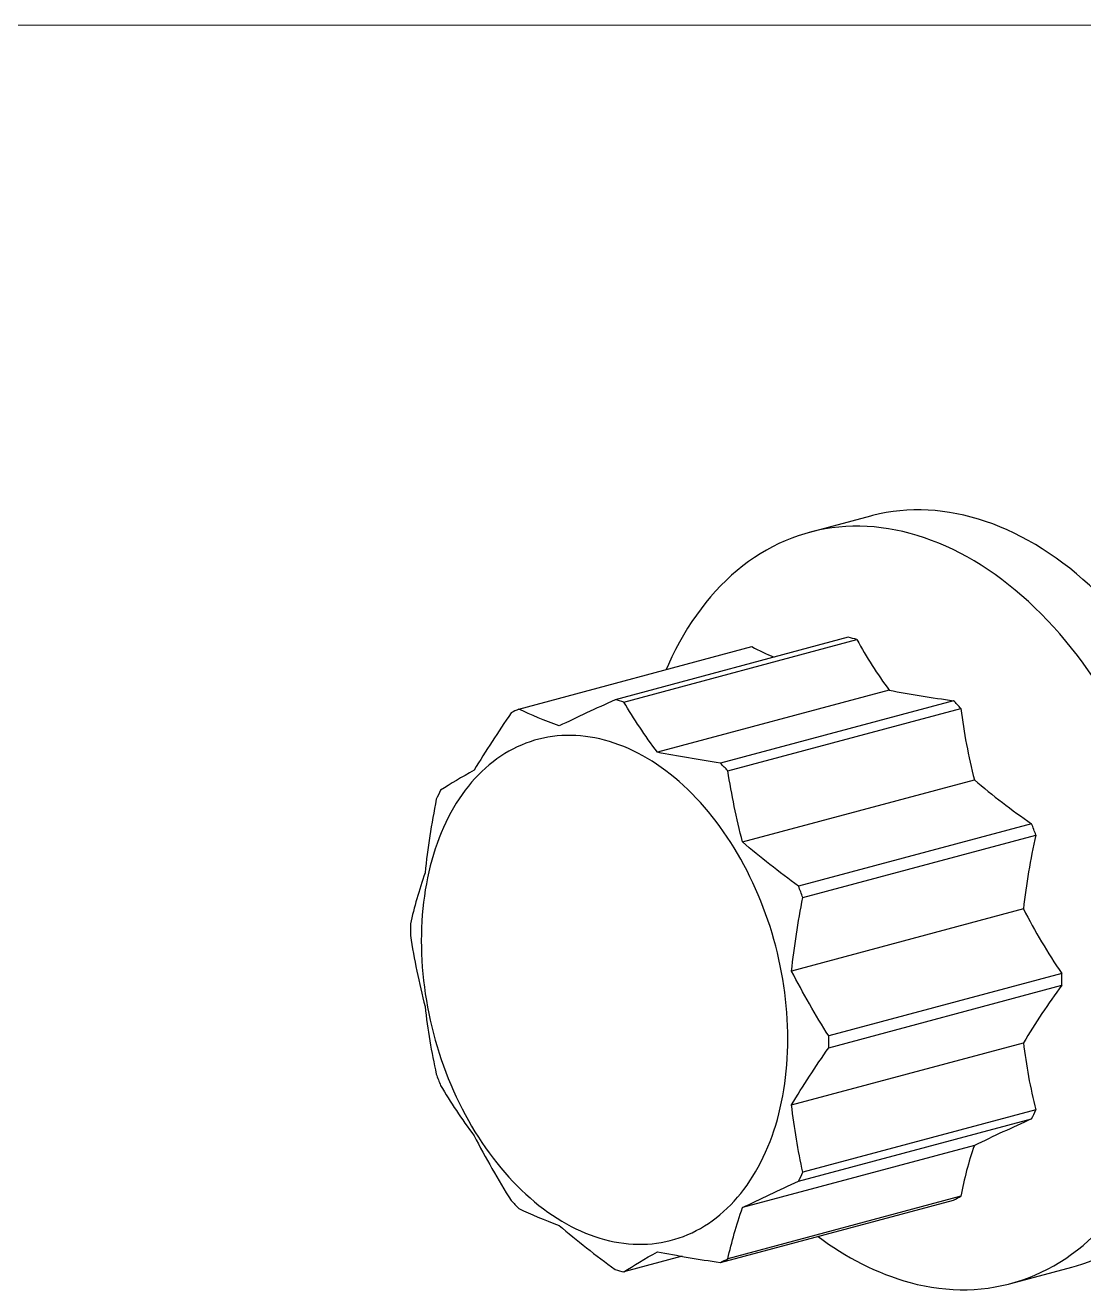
# Model space of a CAD drawing. Header units: inches. Extents: x 0.06 to 2.6, y 0.06 to 2.
# Drawn here: x 1.8497 to 2.1687, y 1.6174 to 1.9985 of the extents above; entities that cross this region are included whole.
import ezdxf

# ---------------------------------------------------------------- set-up
doc = ezdxf.new("R2010")
doc.units = ezdxf.units.IN
doc.header["$LTSCALE"] = 0.24224
doc.header["$MEASUREMENT"] = 0
doc.linetypes.add('SLD-Solid', pattern=[0])

msp = doc.modelspace()

# ---------------------------------------------------------------- linework, layer by layer
at = {"color": 7, "linetype": 'SLD-Solid', "lineweight": 18}
msp.add_line((2.60408, 1.99848), (0.06056, 1.99848), dxfattribs=at)
at = {"color": 7, "linetype": 'SLD-Solid', "lineweight": 25}
for p, q in [((2.1044705034, 1.8505539162), (2.0860566443, 1.8456206398)), ((1.9984279125, 1.7923793556), (2.0686713018, 1.811198336)), ((2.0977662437, 1.814025601), (2.0275228544, 1.7952066206)), ((2.0301207072, 1.7945106271), (2.1003640966, 1.8133296075)), ((2.1101186638, 1.7980856314), (2.0402400773, 1.7793643858)), ((2.1294590385, 1.7949126295), (2.0592156491, 1.7760936492)), ((2.0614654557, 1.7737210943), (2.1317088451, 1.7925400746)), ((2.0658777824, 1.7523279003), (2.1357563689, 1.7710491459)), ((2.1530078208, 1.7578136681), (2.0827644314, 1.7389946877)), ((2.0840633579, 1.7355812956), (2.1543067472, 1.754400276)), ((2.1505583049, 1.7321517839), (2.0806797184, 1.7134305383)), ((2.1621027134, 1.7126693534), (2.091859324, 1.6938503731)), ((2.091859324, 1.6903107594), (2.1621027134, 1.7091297397)), ((2.0806797184, 1.6730948164), (2.1505583049, 1.691816062)), ((2.1543067472, 1.6715760682), (2.0840633579, 1.6527570879)), ((2.0827644314, 1.6500396892), (2.1530078208, 1.6688586696)), ((2.1357563689, 1.6608499044), (2.0658777824, 1.6421286588)), ((2.0592156491, 1.6255586859), (2.1294590385, 1.6443776662)), ((2.1317088451, 1.645544725), (2.0614654557, 1.6267257447)), ((2.0476912013, 1.6274387504), (2.0301207072, 1.6227314209)), ((2.1467080499, 1.6192342885), (2.1651219089, 1.6241675649))]:
    msp.add_line(p, q, dxfattribs=at)
at = {"color": 7, "linetype": 'SLD-Solid', "lineweight": 25, "flags": 128}
for points in [[(2.1651219089, 1.6241675649), (2.1665062606, 1.6245581378), (2.1684993665, 1.6251908924), (2.170469374, 1.6259005226), (2.1724149329, 1.6266865421), (2.1743347098, 1.6275484121), (2.1762273889, 1.628485542), (2.1780916732, 1.6294972895), (2.1799262849, 1.6305829613), (2.1817299668, 1.6317418132), (2.1835014826, 1.632973051), (2.1852396182, 1.634275831), (2.1869431824, 1.6356492602), (2.1886110077, 1.6370923973), (2.190241951, 1.6386042534), (2.1918348946, 1.6401837922), (2.1933887467, 1.6418299313), (2.1949024424, 1.6435415424), (2.1963749443, 1.6453174525), (2.1978052432, 1.6471564445), (2.1991923589, 1.649057258), (2.2005353406, 1.6510185903), (2.2018332681, 1.6530390972), (2.2030852516, 1.6551173939), (2.2042904333, 1.6572520561), (2.2054479871, 1.6594416209), (2.2065571197, 1.6616845874), (2.207617071, 1.6639794187), (2.2086271145, 1.6663245418), (2.2095865579, 1.6687183496), (2.2104947438, 1.6711592014), (2.2113510497, 1.6736454245), (2.2121548887, 1.6761753149), (2.21290571, 1.6787471387), (2.2136029989, 1.6813591334), (2.2142462775, 1.6840095087), (2.2148351051, 1.6866964483), (2.2153690779, 1.6894181107), (2.2158478302, 1.6921726306), (2.2162710337, 1.6949581201), (2.2166383985, 1.6977726703), (2.2169496727, 1.7006143522), (2.217204643, 1.7034812182), (2.2174031347, 1.7063713036), (2.2175450117, 1.7092826275), (2.2176301768, 1.7122131948), (2.2176585717, 1.715160997), (2.2176301768, 1.7181240138), (2.2175450117, 1.7211002144), (2.2174031347, 1.7240875592), (2.217204643, 1.7270840008), (2.2169496727, 1.7300874855), (2.2166383985, 1.733095955), (2.2162710337, 1.7361073474), (2.2158478302, 1.7391195987), (2.2153690779, 1.7421306446), (2.2148351051, 1.7451384215), (2.2142462775, 1.7481408679), (2.2136029989, 1.7511359262), (2.21290571, 1.7541215437), (2.2121548887, 1.7570956741), (2.2113510497, 1.7600562792), (2.2104947438, 1.7630013299), (2.2095865579, 1.7659288078), (2.2086271145, 1.7688367066), (2.207617071, 1.7717230334), (2.2065571197, 1.7745858099), (2.2054479871, 1.7774230742), (2.2042904333, 1.7802328819), (2.2030852516, 1.7830133071), (2.2018332681, 1.7857624443), (2.2005353406, 1.7884784094), (2.1991923589, 1.791159341), (2.1978052432, 1.7938034017), (2.1963749443, 1.7964087794), (2.1949024424, 1.7989736886), (2.1933887467, 1.8014963713), (2.1918348946, 1.8039750987), (2.190241951, 1.8064081719), (2.1886110077, 1.8087939235), (2.1869431824, 1.8111307183), (2.1852396182, 1.8134169549), (2.1835014826, 1.8156510663), (2.1817299668, 1.8178315215), (2.1799262849, 1.819956826), (2.1780916732, 1.8220255233), (2.1762273889, 1.8240361955), (2.1743347098, 1.8259874648), (2.1724149329, 1.8278779937), (2.170469374, 1.8297064866), (2.1684993665, 1.8314716903), (2.1665062606, 1.8331723951), (2.1644914222, 1.8348074354), (2.1624562321, 1.8363756906), (2.1604020853, 1.8378760858), (2.1583303894, 1.8393075929), (2.1562425645, 1.8406692307), (2.1541400412, 1.841960066), (2.1520242607, 1.8431792142), (2.1498966729, 1.8443258397), (2.147758736, 1.8453991566), (2.1456119152, 1.8463984294), (2.1434576819, 1.8473229732), (2.1412975124, 1.8481721544), (2.1391328873, 1.848945391), (2.13696529, 1.849642153), (2.1347962061, 1.850261963), (2.1326271223, 1.8508043961), (2.130459525, 1.8512690806), (2.1282948998, 1.851655698), (2.1261347304, 1.8519639834), (2.1239804971, 1.8521937254), (2.1218336763, 1.8523447666), (2.1196957394, 1.8524170035), (2.1175681516, 1.8524103866), (2.115452371, 1.8523249204), (2.1133498478, 1.8521606635), (2.1112620228, 1.8519177285), (2.109190327, 1.8515962819), (2.1071361801, 1.8511965439), (2.1051009901, 1.8507187885), (2.1044705034, 1.8505539162)], [(2.1163823471, 1.6195262417), (2.118551431, 1.6189838086), (2.1207190282, 1.6185191241), (2.1228836534, 1.6181325067), (2.1250438228, 1.6178242213), (2.1271980562, 1.6175944793), (2.1293448769, 1.6174434381), (2.1314828138, 1.6173712012), (2.1336104016, 1.6173778181), (2.1357261822, 1.6174632843), (2.1378287054, 1.6176275412), (2.1399165304, 1.6178704762), (2.1419882263, 1.6181919228), (2.1440423731, 1.6185916608), (2.1460775631, 1.6190694162), (2.1480924016, 1.6196248615), (2.1500855075, 1.6202576161), (2.152055515, 1.6209672463), (2.1540010739, 1.6217532657), (2.1559208507, 1.6226151357), (2.1578135299, 1.6235522656), (2.1596778142, 1.6245640132), (2.1615124259, 1.6256496849), (2.1633161078, 1.6268085368), (2.1650876236, 1.6280397747), (2.1668257592, 1.6293425546), (2.1685293234, 1.6307159838), (2.1701971487, 1.632159121), (2.171828092, 1.6336709771), (2.1734210356, 1.6352505159), (2.1749748877, 1.636896655), (2.1764885834, 1.6386082661), (2.1779610853, 1.6403841762), (2.1793913842, 1.6422231682), (2.1807784999, 1.6441239817), (2.1821214816, 1.646085314), (2.1834194091, 1.6481058209), (2.1846713926, 1.6501841176), (2.1858765743, 1.6523187798), (2.1870341281, 1.6545083445), (2.1881432607, 1.6567513111), (2.189203212, 1.6590461423), (2.1902132554, 1.6613912655), (2.1911726989, 1.6637850732), (2.1920808848, 1.6662259251), (2.1929371907, 1.6687121482), (2.1937410297, 1.6712420386), (2.1944918509, 1.6738138624), (2.1951891398, 1.676425857), (2.1958324185, 1.6790762324), (2.196421246, 1.681763172), (2.1969552189, 1.6844848344), (2.1974339712, 1.6872393543), (2.1978571747, 1.6900248438), (2.1982245395, 1.692839394), (2.1985358137, 1.6956810759), (2.198790784, 1.6985479419), (2.1989892757, 1.7014380272), (2.1991311527, 1.7043493512), (2.1992163178, 1.7072799185), (2.1992447127, 1.7102277207), (2.1992163178, 1.7131907374), (2.1991311527, 1.7161669381), (2.1989892757, 1.7191542829), (2.198790784, 1.7221507245), (2.1985358137, 1.7251542092), (2.1982245395, 1.7281626787), (2.1978571747, 1.731174071), (2.1974339712, 1.7341863224), (2.1969552189, 1.7371973683), (2.196421246, 1.7402051452), (2.1958324185, 1.7432075916), (2.1951891398, 1.7462026499), (2.1944918509, 1.7491882673), (2.1937410297, 1.7521623977), (2.1929371907, 1.7551230028), (2.1920808848, 1.7580680535), (2.1911726989, 1.7609955315), (2.1902132554, 1.7639034303), (2.189203212, 1.766789757), (2.1881432607, 1.7696525336), (2.1870341281, 1.7724897979), (2.1858765743, 1.7752996055), (2.1846713926, 1.7780800307), (2.1834194091, 1.7808291679), (2.1821214816, 1.783545133), (2.1807784999, 1.7862260646), (2.1793913842, 1.7888701254), (2.1779610853, 1.7914755031), (2.1764885834, 1.7940404123), (2.1749748877, 1.796563095), (2.1734210356, 1.7990418224), (2.171828092, 1.8014748956), (2.1701971487, 1.8038606472), (2.1685293234, 1.806197442), (2.1668257592, 1.8084836786), (2.1650876236, 1.81071779), (2.1633161078, 1.8128982452), (2.1615124259, 1.8150235497), (2.1596778142, 1.8170922469), (2.1578135299, 1.8191029192), (2.1559208507, 1.8210541884), (2.1540010739, 1.8229447173), (2.152055515, 1.8247732102), (2.1500855075, 1.826538414), (2.1480924016, 1.8282391188), (2.1460775631, 1.829874159), (2.1440423731, 1.8314424142), (2.1419882263, 1.8329428095), (2.1399165304, 1.8343743166), (2.1378287054, 1.8357359544), (2.1357261822, 1.8370267897), (2.1336104016, 1.8382459378), (2.1314828138, 1.8393925633), (2.1293448769, 1.8404658802), (2.1271980562, 1.841465153), (2.1250438228, 1.8423896969), (2.1228836534, 1.8432388781), (2.1207190282, 1.8440121146), (2.118551431, 1.8447088767), (2.1163823471, 1.8453286866), (2.1142132632, 1.8458711198), (2.112045666, 1.8463358043), (2.1098810408, 1.8467224217), (2.1077208714, 1.847030707), (2.105566638, 1.847260449), (2.1034198173, 1.8474114903), (2.1012818804, 1.8474837272), (2.0991542926, 1.8474771103), (2.097038512, 1.8473916441), (2.0949359888, 1.8472273872), (2.0928481638, 1.8469844522), (2.0907764679, 1.8466630055), (2.0887223211, 1.8462632675), (2.0866871311, 1.8457855122), (2.0846722926, 1.8452300669), (2.0826791867, 1.8445973123), (2.0807091792, 1.8438876821), (2.0787636203, 1.8431016626), (2.0768438435, 1.8422397926), (2.0749511643, 1.8413026627), (2.07308688, 1.8402909152), (2.0712522683, 1.8392052434), (2.0694485864, 1.8380463915), (2.0676770706, 1.8368151537), (2.065938935, 1.8355123737), (2.0642353708, 1.8341389445), (2.0625675455, 1.8326958074), (2.0609366022, 1.8311839513), (2.0593436586, 1.8296044124), (2.0577898065, 1.8279582734), (2.0562761108, 1.8262466623), (2.0548036089, 1.8244707522), (2.05337331, 1.8226317602), (2.0519861943, 1.8207309467), (2.0506432126, 1.8187696144), (2.0493452851, 1.8167491075), (2.0480933016, 1.8146708108), (2.0468881199, 1.8125361485), (2.0457305661, 1.8103465838), (2.0446214335, 1.8081036173), (2.0435614822, 1.805808786), (2.0429009827, 1.8042941827)], [(2.0795546291, 1.6929612535), (2.0795356992, 1.694936598), (2.0794789224, 1.6969207317), (2.0793843377, 1.698912295), (2.0792520099, 1.7009099227), (2.0790820297, 1.7029122458), (2.0788745136, 1.7049178922), (2.0786296037, 1.706925487), (2.0783474681, 1.7089336546), (2.0780282999, 1.7109410186), (2.077672318, 1.7129462031), (2.0772797663, 1.7149478341), (2.0768509138, 1.7169445396), (2.0763860546, 1.7189349512), (2.0758855071, 1.7209177049), (2.0753496144, 1.7228914416), (2.0747787438, 1.7248548087), (2.0741732865, 1.7268064607), (2.0735336576, 1.7287450599), (2.0728602953, 1.7306692777), (2.0721536611, 1.7325777954), (2.0714142393, 1.734469305), (2.0706425368, 1.7363425101), (2.0698390824, 1.7381961268), (2.0690044266, 1.740028885), (2.0681391417, 1.7418395284), (2.0672438205, 1.7436268161), (2.0663190767, 1.7453895233), (2.0653655441, 1.7471264418), (2.0643838762, 1.7488363812), (2.0633747457, 1.7505181697), (2.0623388443, 1.7521706546), (2.061276882, 1.7537927034), (2.0601895864, 1.7553832045), (2.0590777029, 1.7569410677), (2.0579419934, 1.7584652254), (2.0567832363, 1.759954633), (2.0556022258, 1.7614082698), (2.0543997712, 1.7628251395), (2.0531766967, 1.764204271), (2.0519338405, 1.7655447192), (2.0506720544, 1.7668455653), (2.0493922032, 1.7681059179), (2.0480951639, 1.7693249132), (2.0467818256, 1.7705017157), (2.0454530883, 1.7716355189), (2.0441098627, 1.7727255457), (2.0427530693, 1.7737710492), (2.0413836381, 1.7747713127), (2.0400025076, 1.7757256507), (2.0386106242, 1.7766334093), (2.0372089421, 1.7774939662), (2.0357984217, 1.7783067316), (2.0343800298, 1.7790711486), (2.0329547386, 1.7797866932), (2.0315235247, 1.7804528751), (2.0300873692, 1.7810692376), (2.0286472562, 1.7816353584), (2.0272041728, 1.7821508495), (2.0257591079, 1.7826153575), (2.024313052, 1.7830285641), (2.0228669961, 1.7833901862), (2.0214219312, 1.7836999759), (2.0199788478, 1.7839577208), (2.0185387348, 1.7841632444), (2.0171025793, 1.7843164057), (2.0156713655, 1.7844170999), (2.0142460742, 1.7844652578), (2.0128276823, 1.7844608465), (2.0114171619, 1.7844038691), (2.0100154798, 1.7842943645), (2.0086235965, 1.7841324078), (2.0072424659, 1.7839181101), (2.0058730347, 1.7836516181), (2.0045162413, 1.7833331145), (2.0031730157, 1.7829628176), (2.0018442784, 1.7825409812), (2.0005309401, 1.7820678944), (1.9992339008, 1.7815438815), (1.9979540496, 1.7809693014), (1.9966922635, 1.7803445482), (1.9954494073, 1.7796700498), (1.9942263328, 1.7789462687), (1.9930238782, 1.7781737007), (1.9918428677, 1.7773528755), (1.9906841106, 1.7764843555), (1.9895484011, 1.7755687361), (1.9884365176, 1.7746066446), (1.9873492221, 1.7735987406), (1.9862872597, 1.7725457147), (1.9852513583, 1.7714482886), (1.9842422278, 1.7703072145), (1.9832605599, 1.7691232745), (1.9823070273, 1.7678972798), (1.9813822835, 1.7666300708), (1.9804869623, 1.765322516), (1.9796216774, 1.7639755114), (1.9787870217, 1.7625899802), (1.9779835672, 1.7611668721), (1.9772118647, 1.7597071623), (1.9764724429, 1.7582118512), (1.9757658088, 1.7566819637), (1.9750924464, 1.7551185483), (1.9744528175, 1.7535226764), (1.9738473602, 1.7518954419), (1.9732764896, 1.7502379598), (1.9727405969, 1.7485513662), (1.9722400494, 1.746836817), (1.9717751902, 1.7450954873), (1.9713463377, 1.7433285704), (1.970953786, 1.7415372773), (1.9705978041, 1.7397228357), (1.9702786359, 1.7378864891), (1.9699965003, 1.7360294961), (1.9697515904, 1.7341531293), (1.9695440743, 1.7322586747), (1.9693740941, 1.7303474307), (1.9692417663, 1.7284207071), (1.9691471816, 1.7264798245), (1.9690904049, 1.7245261129), (1.9690714749, 1.7225609115), (1.9690904049, 1.720585567), (1.9691471816, 1.7186014332), (1.9692417663, 1.71660987), (1.9693740941, 1.7146122423), (1.9695440743, 1.7126099191), (1.9697515904, 1.7106042728), (1.9699965003, 1.7085966779), (1.9702786359, 1.7065885104), (1.9705978041, 1.7045811464), (1.970953786, 1.7025759618), (1.9713463377, 1.7005743309), (1.9717751902, 1.6985776254), (1.9722400494, 1.6965872137), (1.9727405969, 1.6946044601), (1.9732764896, 1.6926307234), (1.9738473602, 1.6906673562), (1.9744528175, 1.6887157043), (1.9750924464, 1.6867771051), (1.9757658088, 1.6848528873), (1.9764724429, 1.6829443696), (1.9772118647, 1.68105286), (1.9779835672, 1.6791796549), (1.9787870217, 1.6773260381), (1.9796216774, 1.67549328), (1.9804869623, 1.6736826366), (1.9813822835, 1.6718953489), (1.9823070273, 1.6701326417), (1.9832605599, 1.6683957232), (1.9842422278, 1.6666857838), (1.9852513583, 1.6650039953), (1.9862872597, 1.6633515104), (1.9873492221, 1.6617294615), (1.9884365176, 1.6601389605), (1.9895484011, 1.6585810973), (1.9906841106, 1.6570569396), (1.9918428677, 1.6555675319), (1.9930238782, 1.6541138952), (1.9942263328, 1.6526970255), (1.9954494073, 1.651317894), (1.9966922635, 1.6499774458), (1.9979540496, 1.6486765997), (1.9992339008, 1.6474162471), (2.0005309401, 1.6461972518), (2.0018442784, 1.6450204493), (2.0031730157, 1.6438866461), (2.0045162413, 1.6427966192), (2.0058730347, 1.6417511158), (2.0072424659, 1.6407508523), (2.0086235965, 1.6397965142), (2.0100154798, 1.6388887557), (2.0114171619, 1.6380281988), (2.0128276823, 1.6372154334), (2.0142460742, 1.6364510164), (2.0156713655, 1.6357354718), (2.0171025793, 1.6350692899), (2.0185387348, 1.6344529274), (2.0199788478, 1.6338868066), (2.0214219312, 1.6333713155), (2.0228669961, 1.6329068075), (2.024313052, 1.6324936008), (2.0257591079, 1.6321319788), (2.0272041728, 1.6318221891), (2.0286472562, 1.6315644442), (2.0300873692, 1.6313589206), (2.0315235247, 1.6312057593), (2.0329547386, 1.6311050651), (2.0343800298, 1.6310569072), (2.0357984217, 1.6310613184), (2.0372089421, 1.6311182959), (2.0386106242, 1.6312278005), (2.0400025076, 1.6313897571), (2.0413836381, 1.6316040549), (2.0427530693, 1.6318705469), (2.0441098627, 1.6321890505), (2.0454530883, 1.6325593474), (2.0467818256, 1.6329811837), (2.0480951639, 1.6334542705), (2.0493922032, 1.6339782835), (2.0506720544, 1.6345528635), (2.0519338405, 1.6351776168), (2.0531766967, 1.6358521151), (2.0543997712, 1.6365758963), (2.0556022258, 1.6373484642), (2.0567832363, 1.6381692895), (2.0579419934, 1.6390378094), (2.0590777029, 1.6399534289), (2.0601895864, 1.6409155204), (2.061276882, 1.6419234244), (2.0623388443, 1.6429764503), (2.0633747457, 1.6440738764), (2.0643838762, 1.6452149504), (2.0653655441, 1.6463988905), (2.0663190767, 1.6476248852), (2.0672438205, 1.6488920942), (2.0681391417, 1.650199649), (2.0690044266, 1.6515466536), (2.0698390824, 1.6529321848), (2.0706425368, 1.6543552929), (2.0714142393, 1.6558150027), (2.0721536611, 1.6573103138), (2.0728602953, 1.6588402013), (2.0735336576, 1.6604036167), (2.0741732865, 1.6619994885), (2.0747787438, 1.6636267231), (2.0753496144, 1.6652842052), (2.0758855071, 1.6669707987), (2.0763860546, 1.6686853479), (2.0768509138, 1.6704266777), (2.0772797663, 1.6721935946), (2.077672318, 1.6739848877), (2.0780282999, 1.6757993293), (2.0783474681, 1.6776356759), (2.0786296037, 1.6794926689), (2.0788745136, 1.6813690357), (2.0790820297, 1.6832634903), (2.0792520099, 1.6851747343), (2.0793843377, 1.6871014579), (2.0794789224, 1.6890423405), (2.0795356992, 1.690996052), (2.0795546291, 1.6929612535)]]:
    msp.add_lwpolyline(points, dxfattribs=at)
at = {"color": 7, "linetype": 'SLD-Solid', "lineweight": 25}
for centre, radius, start, end in [((2.1075159453, 1.8848073451), 0.0832297576025463, 242.1786772643, 247.2913766021), ((2.0857812997, 1.7640944671), 0.0513493623650019, 73.5014081025, 76.5026697494), ((2.2074294484, 1.8710974081), 0.1216556958813041, 208.3493664017, 216.8807066043), ((2.0155379104, 1.7452754867), 0.0513493623640297, 73.5014081024, 76.5026697494), ((2.1731530038, 2.121769254), 0.3297641817719203, 258.9801102667, 262.3858812451), ((2.0170839966, 1.7536628757), 0.042976915831612, 115.7277506965, 119.1071652579), ((2.0636509307, 1.7302562386), 0.0922559263111316, 42.4634822868, 44.4942164229), ((2.3002230635, 1.813150821), 0.1697699757968396, 186.9731356816, 194.3587484502), ((1.9934075414, 1.7114372582), 0.0922559263106416, 42.4634822868, 44.4942164229), ((2.2725624679, 1.9315049021), 0.2108600446946758, 229.548775558, 235.4596985662), ((2.039278311, 1.7354461645), 0.0721137919134187, 153.2554428827, 155.6486185986), ((2.0335066802, 1.7103850657), 0.1285690278805711, 20.0199255805, 21.6475479396), ((2.347428959, 1.710422887), 0.1980661490976065, 167.1714812718, 173.7016750589), ((1.9632632908, 1.6915660853), 0.1285690278798982, 20.0199255805, 21.6475479396), ((2.3182027431, 1.8183287451), 0.1884970194237399, 207.2052509766, 214.0928835313), ((2.0828144917, 1.7258574753), 0.1170436354753357, 179.1336023836, 180.8663976164), ((2.0450724592, 1.7108995466), 0.1170436354770844, 359.1336023837, 0.8663976163), ((2.3491830568, 1.5718827401), 0.2320254162406524, 143.7352602437, 148.875639227), ((1.9748290699, 1.6920805662), 0.1170436354783567, 359.1336023837, 0.8663976163), ((2.3000294692, 1.7090309862), 0.1504592389780476, 186.5699342869, 194.4146365161), ((2.0943802708, 1.7263719562), 0.1285690278795347, 200.0199255805, 201.6475479396), ((2.08860864, 1.7013108574), 0.0721137919139353, 333.2554428827, 335.6486185986), ((2.4572831867, 0.9908429943), 0.7431613244665692, 114.1692720366, 115.6356887555), ((2.2322681354, 1.6271391492), 0.1022298200073381, 160.7461175246, 169.6278425046), ((2.0183652506, 1.682491877), 0.0721137919138185, 333.2554428827, 335.6486185986), ((2.0642360202, 1.7065007833), 0.0922559263099325, 222.4634822868, 224.4942164229), ((2.1108029544, 1.6830941461), 0.0429769158317375, 295.7277506965, 299.1071652579), ((2.1387319961, 1.6985396979), 0.0821135376335071, 232.436201134, 254.2059790853), ((2.040559565, 1.6642751658), 0.0429769158316074, 295.7277506965, 299.1071652579), ((2.0421056512, 1.6726625548), 0.0513493623649602, 253.5014081025, 256.5026697494)]:
    msp.add_arc(centre, radius, start, end, dxfattribs=at)
for points in [[(2.027522854378085, 1.795206620631451), (2.021671951018729, 1.792528461970474), (2.016011663870504, 1.789885631494591), (2.01063620534944, 1.787295590224834)], [(1.996178105897247, 1.79121229685146), (1.992198658374992, 1.785482867693608), (1.988436349432281, 1.779745523958373), (1.984998500214946, 1.7739963538512)], [(2.01063620534944, 1.787295590224834), (2.006176351595857, 1.788910257501517), (2.002123233849394, 1.790625752119249), (1.998427912456926, 1.79237935564534)], [(2.040240077271049, 1.779364385758996), (2.0364709790367, 1.784378528606356), (2.033124019523047, 1.78946259884063), (2.030120707223795, 1.794510627142962)], [(2.059215649144955, 1.776093649168669), (2.052675388302303, 1.777082878840651), (2.04632012657336, 1.778159000339852), (2.040240077271048, 1.779364385758996)], [(1.984998500214947, 1.7739963538512), (1.981229401980598, 1.771844043023449), (1.977882442466945, 1.769813015327865), (1.974879130167693, 1.767898352274762)], [(2.065877782405543, 1.752327900285313), (2.06403387688527, 1.759449366827734), (2.062598313902661, 1.766625659399584), (2.061465455704633, 1.77372109429099)], [(1.973580203744838, 1.765180953659854), (1.972156263813025, 1.75782840003228), (1.970986988878076, 1.750449153155697), (1.970196564254141, 1.74303019628436)], [(2.082764431434187, 1.738994687731525), (2.076913528074831, 1.743282949348135), (2.071253240926606, 1.74770526761645), (2.065877782405541, 1.752327900285312)], [(1.970196564254143, 1.74303019628436), (1.96835265873387, 1.7377390009514), (1.966917095751262, 1.732591582407908), (1.965784237553233, 1.727627282114278)], [(2.080679718366346, 1.713430538252634), (2.081463230587036, 1.720784615032936), (2.082638283976121, 1.728222886822648), (2.084063357857042, 1.735581295628129)], [(1.965784237553233, 1.724087668442719), (1.966917702462059, 1.716988433537355), (1.968340766408473, 1.709861871097075), (1.970196564254141, 1.702694474437043)], [(2.091859324048647, 1.693850373077136), (2.087879876526392, 1.700187137786943), (2.084117567583681, 1.706686990639692), (2.080679718366345, 1.713430538252634)], [(1.970196564254143, 1.702694474437043), (1.970980076474832, 1.695760220823131), (1.972155129863917, 1.688951568612358), (1.973580203744838, 1.682356745891727)], [(2.080679718366346, 1.673094816405317), (2.084095537155289, 1.678807144675529), (2.087882006608906, 1.684584397044509), (2.091859324048647, 1.690310759405578)], [(1.974879130167693, 1.678943353788331), (1.97788405091362, 1.673892621976163), (1.981205093065549, 1.668843594120316), (1.984998500214945, 1.663797112404364)], [(2.084063357857042, 1.652757087860002), (2.082639417925229, 1.659346662997722), (2.08147014299028, 1.666099386518819), (2.080679718366345, 1.673094816405317)], [(1.984998500214947, 1.663797112404364), (1.98841431900389, 1.657096778799195), (1.992200788457506, 1.650550320052833), (1.996178105897248, 1.644216947228866)], [(2.065877782405542, 1.642128658838477), (2.071218793908561, 1.64470210260348), (2.076916659893222, 1.647362964124552), (2.082764431434188, 1.650039689245094)], [(1.998427912456926, 1.641844392351187), (2.002120293435949, 1.640092184189352), (2.006137005294996, 1.638389539334664), (2.010636205349439, 1.636760626930681)], [(2.061465455704632, 1.626725744668396), (2.062598920613459, 1.631692703630691), (2.064021984559873, 1.636803337778394), (2.065877782405541, 1.642128658838477)], [(2.01063620534944, 1.636760626930682), (2.015977216852459, 1.632167617020574), (2.02167508283712, 1.627713380611788), (2.027522854378085, 1.623427414376893)], [(2.030120707223794, 1.622731420888405), (2.033125627969722, 1.624647109353824), (2.036446670121651, 1.626663230242176), (2.040240077271047, 1.628829422464843)], [(2.040240077271049, 1.628829422464844), (2.04626695546601, 1.62763457835455), (2.052670179990643, 1.626548703315757), (2.059215649144955, 1.625558685874516)]]:
    msp.add_open_spline(points, degree=3, dxfattribs=at)

doc.saveas('drawing.dxf')
